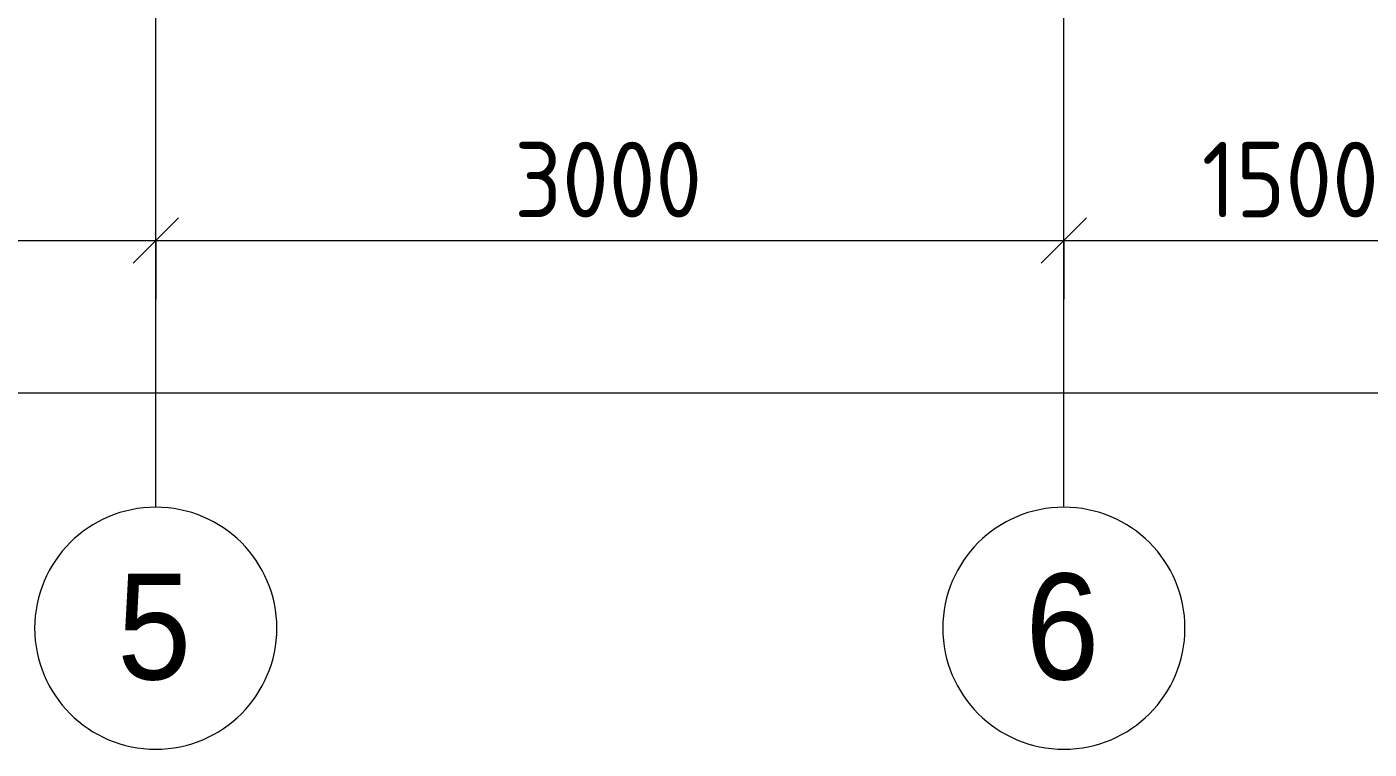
# Model space of a CAD drawing. Header units: millimetres. Extents: x -5368 to 196898, y -8553 to 29000.
# Drawn here: x 13584 to 18018, y -2706 to -318 of the extents above; entities that cross this region are included whole.
import ezdxf

# ---------------------------------------------------------------- set-up
doc = ezdxf.new("R2010")
doc.units = ezdxf.units.MM
for name, color, linetype, lineweight in [('A-ANNO-DIMS', 7, 'Continuous', 9), ('A-ANNO-DIMS-100', 7, 'Continuous', 9), ('Оси', 7, 'Continuous', 9), ('Оси-1', 7, 'Continuous', 20)]:
    doc.layers.add(name, color=color, linetype=linetype, lineweight=lineweight)
doc.styles.add('Arial', font='arial.ttf', dxfattribs={"width": 0.9, "height": 350})
doc.styles.add('ISOCPEUR', font='isocpeur.ttf', dxfattribs={"width": 0.9, "height": 250})
doc.dimstyles.new('ISO-2_5_0_9К_БОЛЬШОЙ', dxfattribs={"dimscale": 304.8, "dimtxt": 248.995294, "dimasz": 0.492126, "dimexe": 0.393701, "dimexo": 0.984252, "dimgap": 0, "dimtad": 1, "dimdec": 0, "dimrnd": 10, "dimzin": 0, "dimdsep": 46, "dimtxsty": 'ISOCPEUR', "dimblk1": 'OBLIQUE', "dimblk2": 'OBLIQUE', "dimsah": 1, "dimcen": 0.09, "dimdle": 0.393701, "dimazin": 0, "dimtfac": 1, "dimtdec": 4, "dimtix": 1, "dimtmove": 0, "dimatfit": 3, "dimfxl": 1, "dimtvp": 1, "dimtolj": 1, "dimtzin": 0, "dimarcsym": 2})

# ---------------------------------------------------------------- blocks, each defined once
blk = doc.blocks.new('Ось сетки - D8-29747960-План раскладки напольных покрытий 3 этажа в осях 1-12')
at = {"layer": 'Оси-1'}
for start, end in [(360, 180), (180, 360)]:
    blk.add_arc((0, 0), 4, start, end, dxfattribs=at)
blk = doc.blocks.new('DIMBLOCK4-План раскладки напольных покрытий 3 этажа в осях 1-12')
at = {"layer": 'A-ANNO-DIMS-100'}
for p, q in [((12510, -1218.7), (12510, -904.8)), ((14010, -1218.7), (14010, -904.8)), ((12510, -1024.8), (14010, -1024.8)), ((12510, -1024.8), (12510, -1218.7)), ((14010, -1024.8), (14010, -1218.7))]:
    blk.add_line(p, q, dxfattribs=at)
at = {"layer": 'A-ANNO-DIMS-100', "lineweight": 20}
for p, q in [((12510, -1024.8), (12585, -949.8)), ((14010, -1024.8), (14085, -949.8)), ((12510, -1024.8), (12435, -1099.8)), ((14010, -1024.8), (13935, -1099.8))]:
    blk.add_line(p, q, dxfattribs=at)
at = {"layer": 'A-ANNO-DIMS-100', "color": 0, "insert": (12965.5, -698.2), "char_height": 250, "width": 706.764, "attachment_point": 1, "line_spacing_factor": 1.149209, "style": 'ISOCPEUR'}
blk.add_mtext('1500', dxfattribs=at)
blk = doc.blocks.new('_Oblique')
at = {"color": 0, "linetype": 'ByBlock', "lineweight": -2}
blk.add_line((-0.5, -0.5), (0.5, 0.5), dxfattribs=at)
blk = doc.blocks.new('DIMBLOCK5-План раскладки напольных покрытий 3 этажа в осях 1-12')
at = {"layer": 'A-ANNO-DIMS-100'}
for p, q in [((14010, -1218.7), (14010, -904.8)), ((17010, -1218.7), (17010, -904.8)), ((14010, -1024.8), (17010, -1024.8)), ((14010, -1024.8), (14010, -1218.7)), ((17010, -1024.8), (17010, -1218.7))]:
    blk.add_line(p, q, dxfattribs=at)
at = {"layer": 'A-ANNO-DIMS-100', "lineweight": 20}
for p, q in [((14010, -1024.8), (14085, -949.8)), ((17010, -1024.8), (17085, -949.8)), ((14010, -1024.8), (13935, -1099.8)), ((17010, -1024.8), (16935, -1099.8))]:
    blk.add_line(p, q, dxfattribs=at)
at = {"layer": 'A-ANNO-DIMS-100', "color": 0, "insert": (15194, -698.2), "char_height": 250, "width": 758.478, "attachment_point": 1, "line_spacing_factor": 1.149209, "style": 'ISOCPEUR'}
blk.add_mtext('3000', dxfattribs=at)
blk = doc.blocks.new('DIMBLOCK6-План раскладки напольных покрытий 3 этажа в осях 1-12')
at = {"layer": 'A-ANNO-DIMS-100'}
for p, q in [((17010, -1218.7), (17010, -904.8)), ((18510, -1218.7), (18510, -904.8)), ((17010, -1024.8), (18510, -1024.8)), ((17010, -1024.8), (17010, -1218.7)), ((18510, -1024.8), (18510, -1218.7))]:
    blk.add_line(p, q, dxfattribs=at)
at = {"layer": 'A-ANNO-DIMS-100', "lineweight": 20}
for p, q in [((17010, -1024.8), (17085, -949.8)), ((18510, -1024.8), (18585, -949.8)), ((17010, -1024.8), (16935, -1099.8)), ((18510, -1024.8), (18435, -1099.8))]:
    blk.add_line(p, q, dxfattribs=at)
at = {"layer": 'A-ANNO-DIMS-100', "color": 0, "insert": (17465.5, -698.2), "char_height": 250, "width": 706.764, "attachment_point": 1, "line_spacing_factor": 1.149209, "style": 'ISOCPEUR'}
blk.add_mtext('1500', dxfattribs=at)
blk = doc.blocks.new('DIMBLOCK25-План раскладки напольных покрытий 3 этажа в осях 1-12')
at = {"layer": 'A-ANNO-DIMS-100'}
for p, q in [((110, -1722.4), (110, -1408.5)), ((38310, -1722.4), (38310, -1408.5)), ((-10, -1528.5), (38430, -1528.5)), ((110, -1528.5), (110, -1722.4)), ((38310, -1528.5), (38310, -1722.4))]:
    blk.add_line(p, q, dxfattribs=at)
at = {"layer": 'A-ANNO-DIMS-100', "lineweight": 20}
for p, q in [((110, -1528.5), (185, -1453.5)), ((38310, -1528.5), (38385, -1453.5)), ((110, -1528.5), (35, -1603.5)), ((38310, -1528.5), (38235, -1603.5))]:
    blk.add_line(p, q, dxfattribs=at)
at = {"layer": 'A-ANNO-DIMS-100', "color": 0, "insert": (18815, -1201.9), "char_height": 250, "width": 948.097, "attachment_point": 1, "line_spacing_factor": 1.149209, "style": 'ISOCPEUR'}
blk.add_mtext('38200', dxfattribs=at)

msp = doc.modelspace()

# ---------------------------------------------------------------- linework, layer by layer
at = {"layer": 'Оси'}
for p, q in [((14010, -1906.3), (14010, 593.7)), ((17010, -1906.3), (17010, 593.7))]:
    msp.add_line(p, q, dxfattribs=at)

# ---------------------------------------------------------------- block references
at = {"layer": 'Оси-1', "xscale": 99.99999999999993, "yscale": 99.99999999999993, "zscale": 99.99999999999993}
for p in [(14010, -2306.3), (17010, -2306.3)]:
    msp.add_blockref('Ось сетки - D8-29747960-План раскладки напольных покрытий 3 этажа в осях 1-12', p, dxfattribs=at)

# ---------------------------------------------------------------- texts
at = {"layer": 'Оси', "char_height": 350, "width": 303.038, "attachment_point": 1, "style": 'Arial'}
for s, insert in [('\\fArial|b0|i0|c204|p34|;\\W.9;5', (13882.5, -2125.6)), ('\\fArial|b0|i0|c204|p34|;\\W.9;6', (16882.5, -2125.6))]:
    msp.add_mtext(s, dxfattribs=dict(at, insert=insert))

# ---------------------------------------------------------------- dimensions: what is measured, and where the dimension line sits
at = {"layer": 'A-ANNO-DIMS'}
for base, p1, p2, override, picture, middle in [((14010, -1024.8), (12510, -918.7), (14010, -918.7), {"dimpost": '<>', "dimfxl": 1500}, 'DIMBLOCK4-План раскладки напольных покрытий 3 этажа в осях 1-12', (13260, -899.8)), ((17010, -1024.8), (14010, -918.7), (17010, -918.7), {"dimpost": '<>', "dimfxl": 3000}, 'DIMBLOCK5-План раскладки напольных покрытий 3 этажа в осях 1-12', (15510, -899.8)), ((18510, -1024.8), (17010, -918.7), (18510, -918.7), {"dimpost": '<>', "dimfxl": 1500}, 'DIMBLOCK6-План раскладки напольных покрытий 3 этажа в осях 1-12', (17760, -899.8)), ((38310, -1528.5), (110, -1422.4), (38310, -1422.4), {"dimpost": '<>', "dimfxl": 38199.999966}, 'DIMBLOCK25-План раскладки напольных покрытий 3 этажа в осях 1-12', (19210, -1403.5))]:
    dim = msp.add_linear_dim(base=base, p1=p1, p2=p2, dimstyle='ISO-2_5_0_9К_БОЛЬШОЙ', override=override, dxfattribs=at)
    dim.commit()
    dim.dimension.update_dxf_attribs({"geometry": picture, "text_midpoint": middle})

doc.saveas('drawing.dxf')
